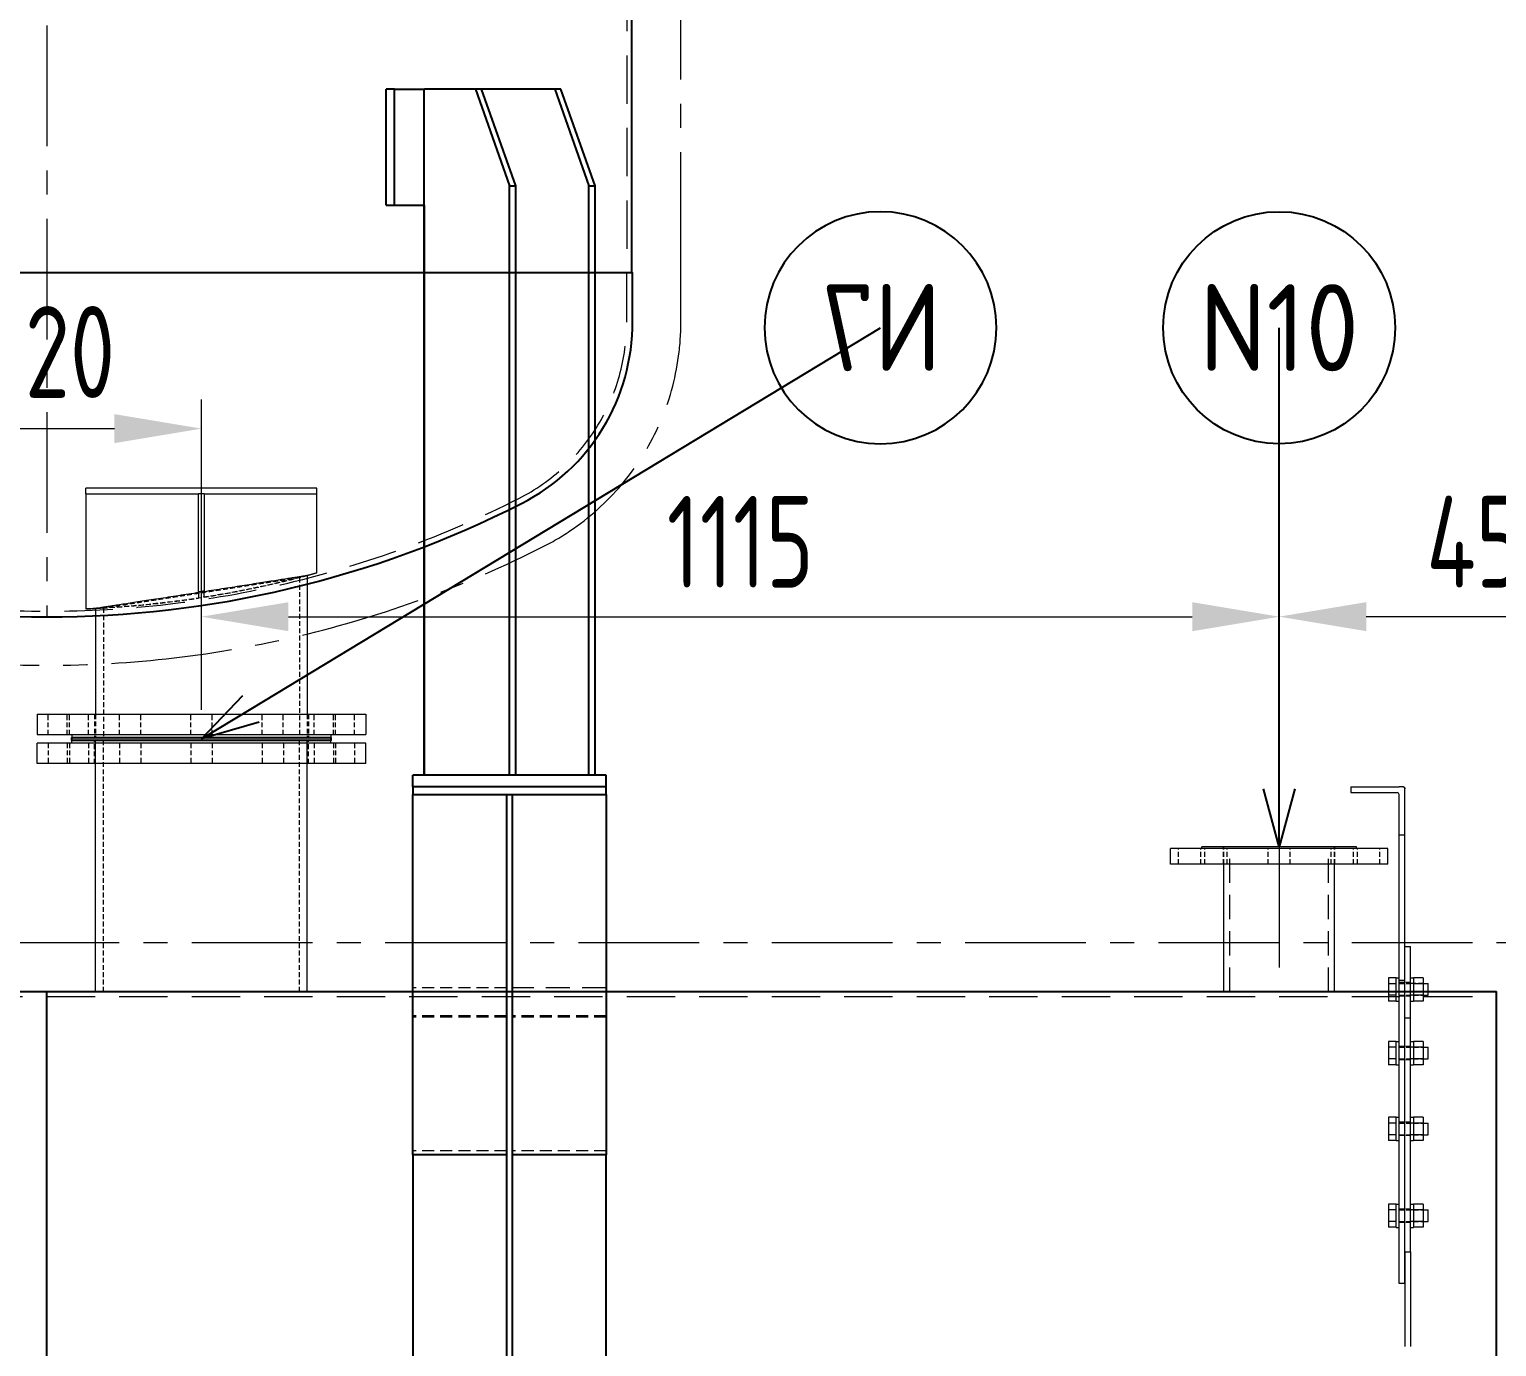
# Model space of a CAD drawing. Header units: millimetres. Extents: x -46397 to 283259, y -8690 to 23983.
# Drawn here: x -40395 to -38877, y 3162 to 4525 of the extents above; entities that cross this region are included whole.
import ezdxf
from ezdxf import colors
from ezdxf.entities.mleader import LeaderData, LeaderLine
from ezdxf.enums import TextEntityAlignment as Align
from ezdxf.math import Vec2, Vec3

# ---------------------------------------------------------------- set-up
doc = ezdxf.new("R2010")
doc.units = ezdxf.units.MM
for name, pattern in [('CENTER', [2, 1.25, -0.25, 0.25, -0.25]), ('HIDDEN', [0.375, 0.25, -0.125]), ('HIDDENX2', [0.75, 0.5, -0.25])]:
    doc.linetypes.add(name, pattern=pattern)
doc.layers.get('Defpoints').update_dxf_attribs({"lineweight": 0})
for name, color, linetype, lineweight in [('0-Dim', 7, 'Continuous', 0), ('AM_8', 1, 'Continuous', 25), ('CHUAN NET KHUAT', 4, 'HIDDEN', 0), ('DUONGCHINH', 7, 'Continuous', 25), ('DUONGTAM', 1, 'CENTER', 0), ('Long_AM_Visible', 30, 'Continuous', 25), ('PHANTOM 2', 8, 'Continuous', 0), ('Standard', 7, 'Continuous', 0)]:
    doc.layers.add(name, color=color, linetype=linetype, lineweight=lineweight)
doc.styles.add('GHI CHÚ 1', font='isocp_IV25.ttf', dxfattribs={"width": 0.8})
doc.styles.add('Long_Text', font='isocp.shx', dxfattribs={"width": 0.7})
doc.styles.get("Standard").update_dxf_attribs({"font": 'isocp.shx', "width": 0.8})
doc.dimstyles.new('1-30SCALE', dxfattribs={"dimtxt": 75, "dimasz": 75, "dimexe": 37.5, "dimexo": 30, "dimgap": 30, "dimtad": 1, "dimtoh": 1, "dimdec": 0, "dimdsep": 46, "dimtxsty": 'GHI CHÚ 1', "dimcen": 0.09, "dimclrd": 256, "dimclre": 256, "dimclrt": 2, "dimadec": 0, "dimazin": 0, "dimtfac": 1, "dimtdec": 0, "dimtofl": 0, "dimtmove": 0, "dimatfit": 3, "dimfxl": 1, "dimlwd": 0, "dimlwe": 0, "dimarcsym": 0})

# ---------------------------------------------------------------- blocks, each defined once
blk = doc.blocks.new('A$Cb6d5b212')
at = {"color": 2, "linetype": 'Continuous', "lineweight": 0, "ltscale": 10, "extrusion": (2.28848e-17, 1, 0)}
blk.add_line((0, -990), (0, 990), dxfattribs=at)
at = {"layer": 'CHUAN NET KHUAT', "color": 3, "linetype": 'HIDDENX2', "lineweight": 0, "ltscale": 100, "extrusion": (2.28848e-17, 1, 0)}
for p, q in [((-1500, 985), (0, 985)), ((0, 985), (1500, 985))]:
    blk.add_line(p, q, dxfattribs=at)
at = {"layer": 'DUONGCHINH', "color": 2, "ltscale": 10, "extrusion": (2.28848e-17, 1, 0)}
for p, q in [((-1500, 990), (0, 990)), ((0, -990), (0, 990)), ((0, 990), (1500, 990)), ((1500, -990), (1500, 990))]:
    blk.add_line(p, q, dxfattribs=at)
blk = doc.blocks.new('A$C0143f3ea')
at = {"layer": 'DUONGTAM', "color": 5, "lineweight": 0, "ltscale": 100, "extrusion": (2.28848e-17, 1, 0)}
blk.add_line((-3050, 1041), (3050, 1041), dxfattribs=at)
blk = doc.blocks.new('A$Cd98a78a3')
at = {"color": 7, "linetype": 'Continuous', "lineweight": 0, "ltscale": 10, "extrusion": (2.28848e-17, 1, 0)}
for p, q in [((1349, 1202), (1349, 1196)), ((1349, 1202), (1399, 1202)), ((1399, 1202), (1399, 1202)), ((1403, 1202), (1399, 1202)), ((1403, 1202), (1399, 1202)), ((1405, 1200), (1405, 1200)), ((1405, 1151.8), (1405, 1200)), ((1349, 1196), (1397, 1196)), ((1399, 1151.8), (1399, 1194)), ((1399, 688), (1399, 1151.8)), ((1405, 1151.8), (1399, 1151.8)), ((1405, 688), (1405, 1151.8)), ((1405, 1036.6), (1411, 1036.6)), ((1411, 720.7), (1411, 1036.6)), ((1388, 1004.2), (1388, 998.2)), ((1396, 1004.2), (1388, 1004.2)), ((1396, 980.3), (1396, 1004.3)), ((1396, 1004.3), (1399, 1004.3)), ((1411, 1004.3), (1414, 1004.3)), ((1414, 1004.3), (1414, 980.3)), ((1424, 1004.2), (1414, 1004.2)), ((1424, 1004.2), (1424, 998.2)), ((1388, 998.2), (1388, 986.3)), ((1396, 998.2), (1388, 998.2)), ((1424, 998.2), (1414, 998.2)), ((1424, 998.3), (1429, 998.3)), ((1424, 998.2), (1424, 986.3)), ((1429, 986.3), (1429, 998.3)), ((1388, 986.3), (1388, 980.3)), ((1396, 986.3), (1388, 986.3)), ((1396, 980.3), (1388, 980.3)), ((1396, 980.3), (1399, 980.3)), ((1411, 980.3), (1414, 980.3)), ((1424, 986.3), (1414, 986.3)), ((1424, 980.3), (1414, 980.3)), ((1424, 986.3), (1424, 980.3)), ((1424, 986.3), (1429, 986.3)), ((1388, 938.4), (1388, 932.4)), ((1396, 938.4), (1388, 938.4)), ((1388, 932.4), (1388, 920.4)), ((1396, 932.4), (1388, 932.4)), ((1396, 914.4), (1396, 938.4)), ((1396, 938.4), (1399, 938.4)), ((1411, 938.4), (1414, 938.4)), ((1424, 938.4), (1414, 938.4)), ((1414, 938.4), (1414, 914.4)), ((1424, 932.4), (1414, 932.4)), ((1424, 938.4), (1424, 932.4)), ((1424, 932.4), (1424, 920.4)), ((1424, 932.4), (1429, 932.4)), ((1429, 920.4), (1429, 932.4)), ((1388, 920.4), (1388, 914.4)), ((1396, 920.4), (1388, 920.4)), ((1396, 914.4), (1388, 914.4)), ((1396, 914.4), (1399, 914.4)), ((1411, 914.4), (1414, 914.4)), ((1424, 920.4), (1414, 920.4)), ((1424, 914.4), (1414, 914.4)), ((1424, 920.4), (1424, 914.4)), ((1424, 920.4), (1429, 920.4)), ((1388, 860), (1388, 854)), ((1396, 860), (1388, 860)), ((1388, 854), (1388, 842)), ((1396, 854), (1388, 854)), ((1396, 836), (1396, 860)), ((1396, 860), (1399, 860)), ((1411, 860), (1414, 860)), ((1424, 860), (1414, 860)), ((1414, 860), (1414, 836)), ((1424, 854), (1414, 854)), ((1424, 860), (1424, 854)), ((1424, 854), (1424, 842)), ((1424, 854), (1429, 854)), ((1429, 842), (1429, 854)), ((1388, 842), (1388, 836)), ((1396, 842), (1388, 842)), ((1396, 836), (1388, 836)), ((1396, 836), (1399, 836)), ((1411, 836), (1414, 836)), ((1424, 842), (1414, 842)), ((1424, 836), (1414, 836)), ((1424, 842), (1424, 836)), ((1424, 842), (1429, 842)), ((1388, 770.1), (1388, 764.1)), ((1396, 770.1), (1388, 770.1)), ((1388, 764.1), (1388, 752.2)), ((1396, 764.1), (1388, 764.1)), ((1396, 746.1), (1396, 770.1)), ((1396, 770.1), (1399, 770.1)), ((1411, 770.1), (1414, 770.1)), ((1424, 770.1), (1414, 770.1)), ((1414, 770.1), (1414, 746.1)), ((1424, 764.1), (1414, 764.1)), ((1424, 770.1), (1424, 764.1)), ((1424, 764.1), (1429, 764.1)), ((1424, 764.1), (1424, 752.2)), ((1429, 752.1), (1429, 764.1)), ((1388, 752.2), (1388, 746.2)), ((1396, 752.2), (1388, 752.2)), ((1396, 746.2), (1388, 746.2)), ((1396, 746.1), (1399, 746.1)), ((1411, 746.1), (1414, 746.1)), ((1424, 752.2), (1414, 752.2)), ((1424, 746.2), (1414, 746.2)), ((1424, 752.2), (1424, 746.2)), ((1424, 752.1), (1429, 752.1)), ((1405, 720.7), (1405, 622.7)), ((1405, 720.7), (1411, 720.7)), ((1411, 720.7), (1411, 622.7)), ((1405, 688), (1399, 688))]:
    blk.add_line(p, q, dxfattribs=at)
at = {"color": 4, "linetype": 'HIDDENX2', "lineweight": 0, "ltscale": 10, "extrusion": (2.28848e-17, 1, 0)}
for p, q in [((1405, 1001.5), (1399, 1001.5)), ((1405, 999.3), (1399, 999.3)), ((1399, 998.3), (1424, 998.3)), ((1411, 999.3), (1405, 999.3)), ((1424, 998.3), (1411, 998.3)), ((1399, 986.3), (1424, 986.3)), ((1405, 985.3), (1399, 985.3)), ((1411, 985.3), (1405, 985.3)), ((1424, 986.3), (1411, 986.3)), ((1405, 962.8), (1411, 962.8)), ((1405, 933.4), (1399, 933.4)), ((1399, 932.4), (1424, 932.4)), ((1411, 933.4), (1405, 933.4)), ((1424, 932.4), (1411, 932.4)), ((1399, 920.4), (1424, 920.4)), ((1405, 919.4), (1399, 919.4)), ((1411, 919.4), (1405, 919.4)), ((1424, 920.4), (1411, 920.4)), ((1405, 855), (1399, 855)), ((1399, 854), (1424, 854)), ((1411, 855), (1405, 855)), ((1424, 854), (1411, 854)), ((1399, 842), (1424, 842)), ((1405, 841), (1399, 841)), ((1411, 841), (1405, 841)), ((1424, 842), (1411, 842)), ((1405, 765.1), (1399, 765.1)), ((1399, 764.1), (1424, 764.1)), ((1411, 765.1), (1405, 765.1)), ((1424, 764.1), (1411, 764.1)), ((1399, 752.1), (1424, 752.1)), ((1405, 751.1), (1399, 751.1)), ((1411, 751.1), (1405, 751.1)), ((1424, 752.1), (1411, 752.1))]:
    blk.add_line(p, q, dxfattribs=at)
at = {"color": 7, "linetype": 'Continuous', "lineweight": 0, "ltscale": 10}
blk.add_arc((1397, 1194), 2, 0, 90, dxfattribs=at)
blk.add_ellipse((1403, 1200), major_axis=(-2, 0), ratio=0.999995, start_param=-3.141593, end_param=-1.570796, dxfattribs=at)
at = {"color": 7, "linetype": 'Continuous', "lineweight": 0, "ltscale": 10, "extrusion": (0, 0, -1)}
blk.add_ellipse((1403, 1200), major_axis=(0, 2), ratio=1, start_param=0, end_param=1.570796, dxfattribs=at)
blk = doc.blocks.new('SD2-1')
at = {"layer": 'CHUAN NET KHUAT', "ltscale": 50, "extrusion": (2.28848e-17, 1, 0)}
for p, q in [((198.3, 478.3), (101.3, 478.3)), ((301.3, 474.3), (101.3, 474.3)), ((198.3, 449.3), (101.3, 449.3)), ((198.3, 447.8), (101.3, 447.8)), ((301.3, 449.3), (204.3, 449.3)), ((301.3, 447.8), (204.3, 447.8)), ((198.3, 309.6), (101.3, 309.6)), ((301.3, 309.6), (204.3, 309.6))]:
    blk.add_line(p, q, dxfattribs=at)
at = {"layer": 'CHUAN NET KHUAT', "ltscale": 100, "extrusion": (2.28848e-17, 1, 0)}
blk.add_line((301.3, 478.3), (204.3, 478.3), dxfattribs=at)
at = {"layer": 'DUONGCHINH', "extrusion": (2.28848e-17, 1, 0)}
for p, q in [((301.3, 686.3), (101.3, 686.3)), ((101.3, 686.3), (101.3, 678.3)), ((301.3, 678.3), (301.3, 686.3)), ((101.3, 678.3), (301.3, 678.3)), ((101.3, 305.6), (101.3, 678.3)), ((198.3, 35.8), (198.3, 678.3)), ((204.3, 35.8), (204.3, 678.3)), ((301.3, 678.3), (301.3, 305.6)), ((101.3, 305.6), (101.3, 2.1)), ((198.3, 305.6), (101.3, 305.6)), ((301.3, 305.6), (204.3, 305.6)), ((301.3, 2.1), (301.3, 305.6)), ((198.3, 8.7), (198.3, 35.8)), ((204.3, 35.8), (198.3, 35.8)), ((204.3, 8.7), (204.3, 35.8)), ((101.3, 0), (101.3, 2.1)), ((301.3, 2.1), (101.3, 2.1)), ((101.3, 0), (301.3, 0)), ((204.3, 8.7), (198.3, 8.7)), ((301.3, 2.1), (301.3, 0))]:
    blk.add_line(p, q, dxfattribs=at)
blk = doc.blocks.new('A$C84ccd93c')
at = {"color": 3, "linetype": 'HIDDENX2', "lineweight": 0, "ltscale": 100, "extrusion": (6.89019e-16, 1, 0)}
blk.add_line((602.3, 1954.6), (602.3, 454.6), dxfattribs=at)
at = {"color": 3, "linetype": 'HIDDENX2', "lineweight": 0, "ltscale": 100}
blk.add_lwpolyline([(-597.7, 454.6), (-597.7, 404.6, 0.284518), (-486, 221.3, 0.238987), (490.7, 221.3, 0.284518), (602.3, 404.6), (602.3, 454.6)], format="xyb", dxfattribs=at)
at = {"layer": 'DUONGCHINH', "color": 2, "ltscale": 10, "extrusion": (6.89019e-16, 1, 0)}
for p, q in [((607.3, 1954.6), (607.3, 454.6)), ((607.3, 454.6), (-602.7, 454.6))]:
    blk.add_line(p, q, dxfattribs=at)
at = {"layer": 'DUONGCHINH', "color": 2, "ltscale": 10}
blk.add_lwpolyline([(-603.7, 454.6), (-603.7, 404.6, 0.28449), (-488.7, 216, 0.238987), (493.4, 216, 0.28449), (608.3, 404.6), (608.3, 454.6)], format="xyb", close=True, dxfattribs=at)
at = {"layer": 'DUONGTAM', "ltscale": 100}
blk.add_line((2.3, 2310.6), (2.3, 98.6), dxfattribs=at)
blk = doc.blocks.new('_TagCircle')
at = {"color": 0, "linetype": 'ByBlock', "lineweight": -2, "transparency": 16777216}
blk.add_circle((0, 0), 4, dxfattribs=at)
at = {"layer": 'Long_AM_Visible', "color": 0, "transparency": 16777216, "style": 'Long_Text'}
blk.add_attdef('TAGNUMBER', text='', height=3, dxfattribs=at).set_placement((0, -1.5), align=Align.CENTER)
blk = doc.blocks.new('_Open30')
at = {"color": 0, "linetype": 'ByBlock', "lineweight": -2}
for p, q in [((-1, 0.268), (0, 0)), ((0, 0), (-1, -0.268)), ((0, 0), (-1, 0))]:
    blk.add_line(p, q, dxfattribs=at)
blk = doc.blocks.new('*D1590')
at = {"layer": 'Defpoints', "color": 0, "transparency": 16777216}
for p in [(-38647, 3917.3), (-39102, 3679.3, -1.5), (-38647, 3679.3, -1.5)]:
    blk.add_point(p, dxfattribs=at)
at = {"layer": 'PHANTOM 2', "linetype": 'Continuous', "lineweight": 0, "transparency": 16777216}
for p, q in [((-39102, 3709.3), (-39102, 3947.3)), ((-38647, 3709.3), (-38647, 3947.3)), ((-39012, 3917.3), (-38737, 3917.3))]:
    blk.add_line(p, q, dxfattribs=at)
at = {"layer": 'PHANTOM 2', "transparency": 16777216}
for points in [[(-39012, 3932.3), (-39012, 3902.3), (-39102, 3917.3)], [(-38737, 3932.3), (-38737, 3902.3), (-38647, 3917.3)]]:
    blk.add_solid(points, dxfattribs=at)
at = {"layer": 'PHANTOM 2', "color": 2, "transparency": 16777216, "insert": (-38874.5, 3994.8), "char_height": 95, "attachment_point": 5, "style": 'GHI CHÚ 1'}
blk.add_mtext('455', dxfattribs=at)
blk = doc.blocks.new('*D1608')
at = {"layer": 'Defpoints', "color": 0, "transparency": 16777216}
for p in [(-40217, 4111.8), (-40537, 3790.8, -1.5), (-40217, 3790.8, -1.5)]:
    blk.add_point(p, dxfattribs=at)
at = {"layer": 'PHANTOM 2', "linetype": 'Continuous', "lineweight": 0, "transparency": 16777216}
for p, q in [((-40537, 3820.8), (-40537, 4141.8)), ((-40217, 3820.8), (-40217, 4141.8)), ((-40447, 4111.8), (-40307, 4111.8))]:
    blk.add_line(p, q, dxfattribs=at)
at = {"layer": 'PHANTOM 2', "transparency": 16777216}
for points in [[(-40447, 4126.8), (-40447, 4096.8), (-40537, 4111.8)], [(-40307, 4126.8), (-40307, 4096.8), (-40217, 4111.8)]]:
    blk.add_solid(points, dxfattribs=at)
at = {"layer": 'PHANTOM 2', "color": 2, "transparency": 16777216, "insert": (-40377, 4191.1), "char_height": 95, "attachment_point": 5, "style": 'GHI CHÚ 1'}
blk.add_mtext('320', dxfattribs=at)
blk = doc.blocks.new('*D1607')
at = {"layer": 'Defpoints', "color": 0, "transparency": 16777216}
for p in [(-39102, 3917.2), (-40217, 3790.8, -1.5), (-39102, 3679.3, -1.5)]:
    blk.add_point(p, dxfattribs=at)
at = {"layer": 'PHANTOM 2', "linetype": 'Continuous', "lineweight": 0, "transparency": 16777216}
for p, q in [((-40217, 3820.8), (-40217, 3947.2)), ((-39102, 3709.3), (-39102, 3947.2)), ((-40127, 3917.2), (-39192, 3917.2))]:
    blk.add_line(p, q, dxfattribs=at)
at = {"layer": 'PHANTOM 2', "transparency": 16777216}
for points in [[(-40127, 3932.2), (-40127, 3902.2), (-40217, 3917.2)], [(-39192, 3932.2), (-39192, 3902.2), (-39102, 3917.2)]]:
    blk.add_solid(points, dxfattribs=at)
at = {"layer": 'PHANTOM 2', "color": 2, "transparency": 16777216, "insert": (-39659.5, 3994.7), "char_height": 95, "attachment_point": 5, "style": 'GHI CHÚ 1'}
blk.add_mtext('1115', dxfattribs=at)
blk = doc.blocks.new('sd2-5')
at = {"layer": 'DUONGCHINH', "ltscale": 10, "extrusion": (6.89019e-16, 1, 0)}
for p, q in [((-188.1, 621.6), (-152.7, 721.6)), ((-146.4, 721.6), (-181.7, 621.6)), ((-152.7, 721.6), (-146.7, 721.6)), ((-146.7, 721.6), (-145.8, 721.6)), ((-145.8, 721.6), (-134.5, 721.6)), ((-134.5, 721.6), (-71, 721.6)), ((-106.1, 621.6), (-70.7, 721.6)), ((-64.4, 721.6), (-99.7, 621.6)), ((-71, 721.6), (-64.6, 721.6)), ((-64.6, 721.6), (-11.6, 721.6)), ((19.3, 721.6), (-11.6, 721.6)), ((-11.3, 12), (-11.3, 721.6)), ((19.3, 721.6), (27.9, 721.6)), ((19.3, 601.6), (19.3, 721.6)), ((27.9, 601.6), (27.9, 721.6)), ((-188.1, 12), (-188.1, 621.6)), ((-181.7, 621.6), (-188.1, 621.6)), ((-181.7, 12), (-181.7, 621.6)), ((-106.1, 12), (-106.1, 621.6)), ((-99.7, 621.6), (-106.1, 621.6)), ((-99.7, 12), (-99.7, 621.6)), ((19.3, 601.6), (-11.6, 601.6)), ((-11.3, 601.6), (-11.3, 12)), ((27.9, 601.6), (19.3, 601.6)), ((-199.7, 12), (0, 12)), ((-199.7, 0), (-199.7, 12)), ((-199.7, 0), (0, 0)), ((0, 12), (0.3, 12)), ((0, 0), (0.3, 0)), ((0.3, 0), (0.3, 12))]:
    blk.add_line(p, q, dxfattribs=at)

msp = doc.modelspace()

# ---------------------------------------------------------------- hatches: boundary and pattern name
at = {"layer": 'AM_8'}
msp.add_hatch(color=4, dxfattribs=at).paths.add_polyline_path([(-40351.05, 3789.29), (-40083.04, 3789.29), (-40083.04, 3792.29), (-40083.05, 3792.29), (-40351.05, 3792.29)])

# ---------------------------------------------------------------- linework, layer by layer
at = {"color": 2, "linetype": 'Continuous', "lineweight": 0, "ltscale": 10, "extrusion": (6.89019e-16, 1, 0)}
for p, q in [((-40097.5, 4050.3, -1.5), (-40336.6, 4050.3, -1.5)), ((-40336.6, 4044.3, -1.5), (-40336.6, 4050.3, -1.5)), ((-40336.56, 4044.3, -1.5), (-40336.6, 4044.3, -1.5)), ((-40336.6, 4044.3, -1.5), (-40336.6, 3925.25, -1.5)), ((-40336.56, 4044.3, -1.5), (-40220.05, 4044.3, -1.5)), ((-40217.05, 4044.3, -1.5), (-40220.05, 4044.3, -1.5)), ((-40220.05, 3943.22, -1.5), (-40220.05, 4044.3, -1.5)), ((-40214.05, 4044.3, -1.5), (-40217.05, 4044.3, -1.5)), ((-40214.05, 4044.3, -1.5), (-40214.05, 3944.15, -1.5)), ((-40214.05, 4044.3, -1.5), (-40097.53, 4044.3, -1.5)), ((-40097.5, 4044.3, -1.5), (-40097.53, 4044.3, -1.5)), ((-40097.5, 4044.3, -1.5), (-40097.5, 4050.3, -1.5)), ((-40097.5, 3962.45, -1.5), (-40097.5, 4044.3, -1.5)), ((-40097.5, 3962.45, -1.5), (-40097.5, 3962.45, -1.5)), ((-40107.5, 3959.77, -1.5), (-40107.5, 3816.29, -1.5)), ((-40220.05, 3943.22, -1.5), (-40220.05, 3942.14, -1.5)), ((-40214.05, 3943.07, -1.5), (-40214.05, 3944.15, -1.5)), ((-40336.6, 3925.25, -1.5), (-40336.6, 3925.24, -1.5)), ((-40326.6, 3925.71, -1.5), (-40326.6, 3816.29, -1.5)), ((-40387.05, 3816.29, -1.5), (-40047.05, 3816.29, -1.5)), ((-40387.05, 3816.29, -1.5), (-40387.05, 3795.29, -1.5)), ((-40047.05, 3816.29, -1.5), (-40047.05, 3795.29, -1.5)), ((-40387.05, 3795.29, -1.5), (-40047.05, 3795.29, -1.5)), ((-40351.05, 3795.29, -1.5), (-40351.05, 3792.29, -1.5)), ((-40083.05, 3795.29, -1.5), (-40083.05, 3792.29, -1.5)), ((-40351.05, 3792.29, -1.5), (-40083.05, 3792.29, -1.5))]:
    msp.add_line(p, q, dxfattribs=at)
at = {"color": 1, "linetype": 'HIDDENX2', "lineweight": 0, "ltscale": 10, "extrusion": (6.89019e-16, 1, 0)}
for p, q in [((-40115.68, 3957.65, -1.5), (-40115.68, 3792.29, -1.5)), ((-40220.05, 3942.14, -1.5), (-40220.05, 3936.51, -1.5)), ((-40214.05, 3937.44, -1.5), (-40214.05, 3943.07, -1.5)), ((-40318.42, 3926.16, -1.5), (-40318.42, 3792.29, -1.5)), ((-40375.55, 3795.29, -1.5), (-40375.55, 3816.29, -1.5)), ((-40355.79, 3795.29, -1.5), (-40355.79, 3816.29, -1.5)), ((-40353.55, 3795.29, -1.5), (-40353.55, 3816.29, -1.5)), ((-40333.79, 3795.29, -1.5), (-40333.79, 3816.29, -1.5)), ((-40327.8, 3816.29, -1.5), (-40327.8, 3792.29, -1.5)), ((-40326.6, 3816.29, -1.5), (-40326.6, 3792.29, -1.5)), ((-40301.8, 3795.29, -1.5), (-40301.8, 3816.29, -1.5)), ((-40279.8, 3795.29, -1.5), (-40279.8, 3816.29, -1.5)), ((-40228.05, 3795.29, -1.5), (-40228.05, 3816.29, -1.5)), ((-40206.05, 3795.29, -1.5), (-40206.05, 3816.29, -1.5)), ((-40154.3, 3795.29, -1.5), (-40154.3, 3816.29, -1.5)), ((-40132.3, 3795.29, -1.5), (-40132.3, 3816.29, -1.5)), ((-40107.5, 3816.29, -1.5), (-40107.5, 3792.29, -1.5)), ((-40106.3, 3816.29, -1.5), (-40106.3, 3792.29, -1.5)), ((-40100.31, 3795.29, -1.5), (-40100.31, 3816.29, -1.5)), ((-40080.55, 3795.29, -1.5), (-40080.55, 3816.29, -1.5)), ((-40078.31, 3795.29, -1.5), (-40078.31, 3816.29, -1.5)), ((-40058.55, 3795.29, -1.5), (-40058.55, 3816.29, -1.5))]:
    msp.add_line(p, q, dxfattribs=at)
at = {"color": 2, "linetype": 'Continuous', "lineweight": 0, "ltscale": 10, "extrusion": (-2.22045e-16, 1, 0)}
for p, q in [((-40047.04, 3786.29, -1.5), (-40387.04, 3786.29, -1.5)), ((-40387.04, 3765.29, -1.5), (-40387.04, 3786.29, -1.5)), ((-40083.04, 3789.29, -1.5), (-40351.04, 3789.29, -1.5)), ((-40351.04, 3786.29, -1.5), (-40351.04, 3789.29, -1.5)), ((-40326.59, 3529.29, -1.5), (-40326.59, 3789.29, -1.5)), ((-40107.49, 3529.29, -1.5), (-40107.49, 3789.29, -1.5)), ((-40083.04, 3786.29, -1.5), (-40083.04, 3789.29, -1.5)), ((-40047.04, 3765.29, -1.5), (-40047.04, 3786.29, -1.5)), ((-40047.04, 3765.29, -1.5), (-40387.04, 3765.29, -1.5)), ((-40326.59, 3529.29, -1.5), (-40107.49, 3529.29, -1.5))]:
    msp.add_line(p, q, dxfattribs=at)
at = {"color": 1, "linetype": 'HIDDENX2', "lineweight": 0, "ltscale": 10, "extrusion": (-2.22045e-16, 1, 0)}
for p, q in [((-40375.54, 3786.29, -1.5), (-40375.54, 3765.29, -1.5)), ((-40355.78, 3786.29, -1.5), (-40355.78, 3765.29, -1.5)), ((-40353.54, 3786.29, -1.5), (-40353.54, 3765.29, -1.5)), ((-40333.78, 3786.29, -1.5), (-40333.78, 3765.29, -1.5)), ((-40327.79, 3765.29, -1.5), (-40327.79, 3789.29, -1.5)), ((-40318.41, 3529.29, -1.5), (-40318.41, 3789.29, -1.5)), ((-40301.79, 3786.29, -1.5), (-40301.79, 3765.29, -1.5)), ((-40279.79, 3786.29, -1.5), (-40279.79, 3765.29, -1.5)), ((-40228.04, 3786.29, -1.5), (-40228.04, 3765.29, -1.5)), ((-40206.04, 3786.29, -1.5), (-40206.04, 3765.29, -1.5)), ((-40154.29, 3786.29, -1.5), (-40154.29, 3765.29, -1.5)), ((-40132.29, 3786.29, -1.5), (-40132.29, 3765.29, -1.5)), ((-40115.67, 3529.29, -1.5), (-40115.67, 3789.29, -1.5)), ((-40106.29, 3765.29, -1.5), (-40106.29, 3789.29, -1.5)), ((-40100.3, 3786.29, -1.5), (-40100.3, 3765.29, -1.5)), ((-40080.54, 3786.29, -1.5), (-40080.54, 3765.29, -1.5)), ((-40078.3, 3786.29, -1.5), (-40078.3, 3765.29, -1.5)), ((-40058.54, 3786.29, -1.5), (-40058.54, 3765.29, -1.5))]:
    msp.add_line(p, q, dxfattribs=at)
at = {"color": 150, "linetype": 'Continuous', "lineweight": 0, "ltscale": 10, "extrusion": (2.28848e-17, 1, 0)}
for p, q in [((-38989.54, 3677.29, -1.5), (-39214.54, 3677.29, -1.5)), ((-39214.54, 3661.29, -1.5), (-39214.54, 3677.29, -1.5)), ((-39022.04, 3679.29, -1.5), (-39182.04, 3679.29, -1.5)), ((-39182.04, 3677.29, -1.5), (-39182.04, 3679.29, -1.5)), ((-39022.04, 3677.29, -1.5), (-39022.04, 3679.29, -1.5)), ((-38989.54, 3661.29, -1.5), (-38989.54, 3677.29, -1.5)), ((-38989.54, 3661.29, -1.5), (-39214.54, 3661.29, -1.5)), ((-39159.19, 3529.29, -1.5), (-39159.19, 3661.29, -1.5)), ((-39044.89, 3529.29, -1.5), (-39044.89, 3661.29, -1.5))]:
    msp.add_line(p, q, dxfattribs=at)
at = {"color": 1, "linetype": 'HIDDENX2', "lineweight": 0, "ltscale": 10, "extrusion": (2.28848e-17, 1, 0)}
for p, q in [((-39206.04, 3661.29, -1.5), (-39206.04, 3677.29, -1.5)), ((-39183.04, 3661.29, -1.5), (-39183.04, 3677.29, -1.5)), ((-39178.95, 3661.29, -1.5), (-39178.95, 3677.29, -1.5)), ((-39159.74, 3661.29, -1.5), (-39159.74, 3679.29, -1.5)), ((-39159.19, 3661.29, -1.5), (-39159.19, 3679.29, -1.5)), ((-39155.95, 3661.29, -1.5), (-39155.95, 3677.29, -1.5)), ((-39113.54, 3661.29, -1.5), (-39113.54, 3677.29, -1.5)), ((-39090.54, 3661.29, -1.5), (-39090.54, 3677.29, -1.5)), ((-39048.13, 3661.29, -1.5), (-39048.13, 3677.29, -1.5)), ((-39044.89, 3661.29, -1.5), (-39044.89, 3679.29, -1.5)), ((-39044.34, 3661.29, -1.5), (-39044.34, 3679.29, -1.5)), ((-39025.13, 3661.29, -1.5), (-39025.13, 3677.29, -1.5)), ((-39021.04, 3661.29, -1.5), (-39021.04, 3677.29, -1.5)), ((-38998.04, 3661.29, -1.5), (-38998.04, 3677.29, -1.5))]:
    msp.add_line(p, q, dxfattribs=at)
at = {"color": 1, "linetype": 'HIDDENX2', "lineweight": 0, "ltscale": 50, "extrusion": (2.28848e-17, 1, 0)}
for p, q in [((-39153.17, 3529.29, -1.5), (-39153.17, 3679.29, -1.5)), ((-39050.91, 3529.29, -1.5), (-39050.91, 3679.29, -1.5))]:
    msp.add_line(p, q, dxfattribs=at)
at = {"elevation": -1.5}
msp.add_lwpolyline([(-40351.05, 3792.29), (-40083.04, 3792.29), (-40083.04, 3789.29), (-40351.05, 3789.29)], close=True, dxfattribs=at)
at = {"color": 2, "linetype": 'Continuous', "lineweight": 0, "ltscale": 10}
for radius, start, end in [(1080, 284.72476, 285.27625), (1073.36, 278.68068, 279.00481), (1080, 272.41192, 272.9452)]:
    msp.add_arc((-40382.05, 5004.29, -1.5), radius, start, end, dxfattribs=at)
at = {"color": 2, "linetype": 'Continuous', "lineweight": 0, "ltscale": 10, "extrusion": (0, 0, -1)}
for start, end in [(254.72381, 255.27305), (267.05699, 267.58809)]:
    msp.add_arc((40382.05, 5004.29, 1.5), 1080, start, end, dxfattribs=at)
at = {"color": 1, "linetype": 'HIDDENX2', "lineweight": 0, "ltscale": 10, "extrusion": (0, 0, -1)}
for start, end in [(255.27305, 267.05699), (255.27305, 255.72129), (266.62237, 267.05699)]:
    msp.add_arc((40382.05, 5004.29, 1.5), 1080, start, end, dxfattribs=at)
at = {"color": 1, "linetype": 'HIDDENX2', "lineweight": 0, "ltscale": 10}
for start, end in [(278.94905, 284.72476), (272.9452, 278.62696)]:
    msp.add_arc((-40382.05, 5004.29, -1.5), 1080, start, end, dxfattribs=at)
at = {"color": 2, "linetype": 'Continuous', "lineweight": 0, "ltscale": 10}
msp.add_open_spline([(-40107.5, 3959.77, -1.5), (-40107.5, 3959.77, -1.5), (-40107.66, 3959.74, -1.5), (-40108.33, 3959.63, -1.5), (-40108.85, 3959.55, -1.5), (-40110.23, 3959.34, -1.5), (-40111.1, 3959.2, -1.5), (-40113.19, 3958.87, -1.5), (-40114.42, 3958.67, -1.5), (-40117.2, 3958.23, -1.5), (-40118.76, 3957.99, -1.5), (-40122.19, 3957.45, -1.5), (-40124.05, 3957.15, -1.5), (-40128.05, 3956.52, -1.5), (-40130.18, 3956.19, -1.5), (-40134.65, 3955.49, -1.5), (-40136.99, 3955.12, -1.5), (-40141.84, 3954.36, -1.5), (-40144.44, 3953.95, -1.5), (-40149.92, 3953.09, -1.5), (-40152.8, 3952.63, -1.5), (-40158.8, 3951.69, -1.5), (-40161.93, 3951.2, -1.5), (-40168.36, 3950.2, -1.5), (-40171.68, 3949.68, -1.5), (-40178.44, 3948.62, -1.5), (-40181.89, 3948.08, -1.5), (-40188.88, 3946.99, -1.5), (-40192.42, 3946.44, -1.5), (-40199.5, 3945.33, -1.5), (-40203.05, 3944.78, -1.5), (-40210.1, 3943.68, -1.5), (-40213.61, 3943.14, -1.5), (-40220.49, 3942.07, -1.5), (-40223.99, 3941.52, -1.5), (-40231.04, 3940.43, -1.5), (-40234.59, 3939.88, -1.5), (-40241.67, 3938.78, -1.5), (-40245.21, 3938.23, -1.5), (-40252.19, 3937.15, -1.5), (-40255.65, 3936.62, -1.5), (-40262.41, 3935.58, -1.5), (-40265.73, 3935.06, -1.5), (-40272.16, 3934.07, -1.5), (-40275.28, 3933.59, -1.5), (-40281.29, 3932.66, -1.5), (-40284.17, 3932.22, -1.5), (-40289.65, 3931.38, -1.5), (-40292.25, 3930.98, -1.5), (-40297.1, 3930.23, -1.5), (-40299.44, 3929.87, -1.5), (-40303.91, 3929.19, -1.5), (-40306.04, 3928.86, -1.5), (-40310.04, 3928.25, -1.5), (-40311.9, 3927.96, -1.5), (-40315.33, 3927.44, -1.5), (-40316.89, 3927.2, -1.5), (-40319.68, 3926.77, -1.5), (-40320.9, 3926.58, -1.5), (-40322.99, 3926.26, -1.5), (-40323.87, 3926.13, -1.5), (-40325.25, 3925.92, -1.5), (-40325.76, 3925.84, -1.5), (-40326.43, 3925.74, -1.5), (-40326.6, 3925.71, -1.5), (-40326.6, 3925.71, -1.5)], degree=3, knots=[0, 0, 0, 0, 10.3102771, 10.3102771, 20.6205543, 20.6205543, 30.9308314, 30.9308314, 41.2411086, 41.2411086, 51.5513857, 51.5513857, 61.8616629, 61.8616629, 72.17194, 72.17194, 82.4822171, 82.4822171, 92.930722, 92.930722, 103.3792269, 103.3792269, 113.8277318, 113.8277318, 124.2762367, 124.2762367, 134.7247416, 134.7247416, 145.1732464, 145.1732464, 155.6217513, 155.6217513, 166.0702562, 166.0702562, 176.5156878, 176.5156878, 186.9611193, 186.9611193, 197.4065508, 197.4065508, 207.8519824, 207.8519824, 218.2974139, 218.2974139, 228.7428455, 228.7428455, 239.188277, 239.188277, 249.6337085, 249.6337085, 259.9436713, 259.9436713, 270.2536342, 270.2536342, 280.563597, 280.563597, 290.8735598, 290.8735598, 301.1835226, 301.1835226, 311.4934854, 311.4934854, 321.8034482, 321.8034482, 332.113411, 332.113411, 332.113411, 332.113411], dxfattribs=at)
at = {"color": 1, "linetype": 'HIDDENX2', "lineweight": 0, "ltscale": 10}
msp.add_open_spline([(-40115.68, 3957.65, -1.5), (-40115.68, 3957.65, -1.5), (-40115.83, 3957.63, -1.5), (-40116.45, 3957.53, -1.5), (-40116.92, 3957.45, -1.5), (-40118.2, 3957.25, -1.5), (-40119.01, 3957.13, -1.5), (-40120.95, 3956.82, -1.5), (-40122.08, 3956.64, -1.5), (-40124.66, 3956.24, -1.5), (-40126.1, 3956.01, -1.5), (-40129.27, 3955.51, -1.5), (-40131, 3955.24, -1.5), (-40134.7, 3954.66, -1.5), (-40136.67, 3954.35, -1.5), (-40140.8, 3953.7, -1.5), (-40142.97, 3953.36, -1.5), (-40147.46, 3952.65, -1.5), (-40149.86, 3952.28, -1.5), (-40154.93, 3951.48, -1.5), (-40157.6, 3951.06, -1.5), (-40163.15, 3950.19, -1.5), (-40166.04, 3949.74, -1.5), (-40172, 3948.81, -1.5), (-40175.06, 3948.33, -1.5), (-40181.32, 3947.35, -1.5), (-40184.52, 3946.85, -1.5), (-40190.98, 3945.84, -1.5), (-40194.25, 3945.34, -1.5), (-40200.81, 3944.31, -1.5), (-40204.1, 3943.8, -1.5), (-40210.62, 3942.79, -1.5), (-40213.86, 3942.28, -1.5), (-40220.23, 3941.3, -1.5), (-40223.47, 3940.79, -1.5), (-40229.99, 3939.78, -1.5), (-40233.28, 3939.27, -1.5), (-40239.83, 3938.26, -1.5), (-40243.1, 3937.75, -1.5), (-40249.57, 3936.75, -1.5), (-40252.76, 3936.26, -1.5), (-40259.02, 3935.29, -1.5), (-40262.09, 3934.82, -1.5), (-40268.05, 3933.9, -1.5), (-40270.94, 3933.45, -1.5), (-40276.49, 3932.6, -1.5), (-40279.16, 3932.19, -1.5), (-40284.23, 3931.41, -1.5), (-40286.63, 3931.04, -1.5), (-40291.12, 3930.35, -1.5), (-40293.29, 3930.02, -1.5), (-40297.42, 3929.38, -1.5), (-40299.39, 3929.08, -1.5), (-40303.09, 3928.51, -1.5), (-40304.82, 3928.25, -1.5), (-40307.99, 3927.76, -1.5), (-40309.44, 3927.54, -1.5), (-40312.01, 3927.14, -1.5), (-40313.14, 3926.97, -1.5), (-40315.08, 3926.67, -1.5), (-40315.89, 3926.55, -1.5), (-40317.17, 3926.35, -1.5), (-40317.64, 3926.28, -1.5), (-40318.27, 3926.19, -1.5), (-40318.42, 3926.16, -1.5), (-40318.42, 3926.16, -1.5)], degree=3, knots=[0, 0, 0, 0, 9.5404143, 9.5404143, 19.0808285, 19.0808285, 28.6212428, 28.6212428, 38.161657, 38.161657, 47.7020713, 47.7020713, 57.2424855, 57.2424855, 66.7828998, 66.7828998, 76.323314, 76.323314, 85.9913415, 85.9913415, 95.659369, 95.659369, 105.3273965, 105.3273965, 114.995424, 114.995424, 124.6634515, 124.6634515, 134.331479, 134.331479, 143.9995065, 143.9995065, 153.667534, 153.667534, 163.332938, 163.332938, 172.9983421, 172.9983421, 182.6637462, 182.6637462, 192.3291503, 192.3291503, 201.9945544, 201.9945544, 211.6599585, 211.6599585, 221.3253625, 221.3253625, 230.9907666, 230.9907666, 240.5309126, 240.5309126, 250.0710587, 250.0710587, 259.6112047, 259.6112047, 269.1513507, 269.1513507, 278.6914967, 278.6914967, 288.2316427, 288.2316427, 297.7717888, 297.7717888, 307.3119348, 307.3119348, 307.3119348, 307.3119348], dxfattribs=at)
at = {"layer": 'DUONGTAM', "color": 1, "ltscale": 100, "extrusion": (2.28848e-17, 1, 0)}
msp.add_line((-39102.04, 3679.29, -1.5), (-39102.04, 3529.29, -1.5), dxfattribs=at)
at = {"layer": 'DUONGTAM', "color": 5, "lineweight": 0, "ltscale": 100, "elevation": -1.5}
msp.add_lwpolyline([(-41033.05, 5772.97), (-41033.05, 4272.97), (-41033.05, 4223.14, 0.2842961), (-40890.69, 3989.71, 0.2389867), (-39863.41, 3989.71, 0.2842961), (-39721.05, 4223.14), (-39721.05, 4272.97), (-39721.05, 5772.97), (-39721.05, 5822.8, 0.2842961), (-39863.4, 6056.23, 0.2389867), (-40890.69, 6056.23, 0.2842961), (-41033.05, 5822.8)], format="xyb", close=True, dxfattribs=at)

# ---------------------------------------------------------------- block references
for name, p in [('A$C84ccd93c', (-40379.38, 3818.29, -1.5)), ('SD2-1', (-40099.54, 3054.97, -1.5))]:
    msp.add_blockref(name, p)
at = {"xscale": -1}
msp.add_blockref('sd2-5', (-39997.93, 3741.29, -1.5), dxfattribs=at)
at = {"layer": 'Standard'}
for name in ['A$Cd98a78a3', 'A$C0143f3ea', 'A$Cb6d5b212']:
    msp.add_blockref(name, (-40377.04, 2539.29, -1.5), dxfattribs=at)

# ---------------------------------------------------------------- dimensions: what is measured, and where the dimension line sits
at = {"layer": 'PHANTOM 2'}
for base, p1, p2, picture, middle in [((-40217.04, 4111.77), (-40537.04, 3790.79, -1.5), (-40217.04, 3790.79, -1.5), '*D1608', (-40377.04, 4191.13)), ((-39102.04, 3917.17), (-40217.04, 3790.79, -1.5), (-39102.04, 3679.29, -1.5), '*D1607', (-39659.54, 3994.67)), ((-38647.04, 3917.25), (-39102.04, 3679.29, -1.5), (-38647.04, 3679.29, -1.5), '*D1590', (-38874.54, 3994.75))]:
    dim = msp.add_linear_dim(base=base, p1=p1, p2=p2, dimstyle='1-30SCALE', override={"dimtxt": 95, "dimasz": 90, "dimexe": 30, "dimtmove": 1}, dxfattribs=at)
    dim.commit()
    dim.dimension.update_dxf_attribs({"geometry": picture, "text_midpoint": middle})

# ---------------------------------------------------------------- leaders
at = {"layer": '0-Dim', "color": 6}
ml = msp.add_multileader_block('Standard', dxfattribs=at)
ml.set_content('_TagCircle', color=6, scale=-30)
ml.set_attribute('TAGNUMBER', 'N7', width=0)
ml.set_leader_properties(color=5)
ml.set_arrow_properties(name='OPEN30')
ml.build(insert=Vec2(0, 0))
ml.multileader.update_dxf_attribs({"has_dogleg": 0, "text_left_attachment_type": 6, "text_right_attachment_type": 6, "dogleg_length": 0.36, "arrow_head_size": 60, "block_connection_type": 1})
ctx = ml.context
ctx.base_point, ctx.char_height, ctx.arrow_head_size, ctx.landing_gap_size, ctx.plane_origin = Vec3(-39514.52, 4216.21, -1.5), 56, 60, 1.4, Vec3(-39864.8, 4112.93, -1.5)
ctx.left_attachment, ctx.right_attachment, ctx.text_align_type, ctx.attachment_type = 6, 6, 2, 1
notes = []
notes.append((ctx, [(0, (1, 1, 0), (-39514.88, 4216.21, -1.5), (1, 0), 0.36, [(0, [(-40217.04, 3790.79, -1.5)], 0, [])])]))
ctx.block.insert, ctx.block.scale = Vec3(-39514.52, 4216.21, -1.5), Vec3(-30, 30, 30)
ml = msp.add_multileader_block('Standard', dxfattribs=at)
ml.set_content('_TagCircle', color=6, scale=30)
ml.set_attribute('TAGNUMBER', 'N10', width=0)
ml.set_leader_properties(color=5)
ml.set_arrow_properties(name='OPEN30')
ml.build(insert=Vec2(0, 0))
ml.multileader.update_dxf_attribs({"has_dogleg": 0, "text_left_attachment_type": 6, "text_right_attachment_type": 6, "dogleg_length": 0.36, "arrow_head_size": 60, "block_connection_type": 1})
ctx = ml.context
ctx.base_point, ctx.char_height, ctx.arrow_head_size, ctx.landing_gap_size, ctx.plane_origin = Vec3(-39102.04, 4216.21, -1.5), 56, 60, 1.4, Vec3(-38752.42, 4066.93, -1.5)
ctx.left_attachment, ctx.right_attachment, ctx.attachment_type = 6, 6, 1
notes.append((ctx, [(0, (1, 1, 0), (-39101.68, 4216.21, -1.5), (-1, 0), 0.36, [(0, [(-39102.04, 3679.29, -1.5)], 0, [])])]))
ctx.block.insert = Vec3(-39102.04, 4216.21, -1.5)
for ctx, leaders in notes:
    for number, flags, end, landing, length, lines in leaders:
        leader = LeaderData()
        leader.index, (leader.has_last_leader_line, leader.has_dogleg_vector, leader.attachment_direction) = number, flags
        leader.last_leader_point, leader.dogleg_vector, leader.dogleg_length = Vec3(end), Vec3(landing), length
        for number, points, colour, breaks in lines:
            line = LeaderLine()
            line.index, line.vertices, line.color, line.breaks = number, Vec3.list(points), colors.encode_raw_color(colour), breaks
            leader.lines.append(line)
        ctx.leaders.append(leader)

doc.saveas('drawing.dxf')
